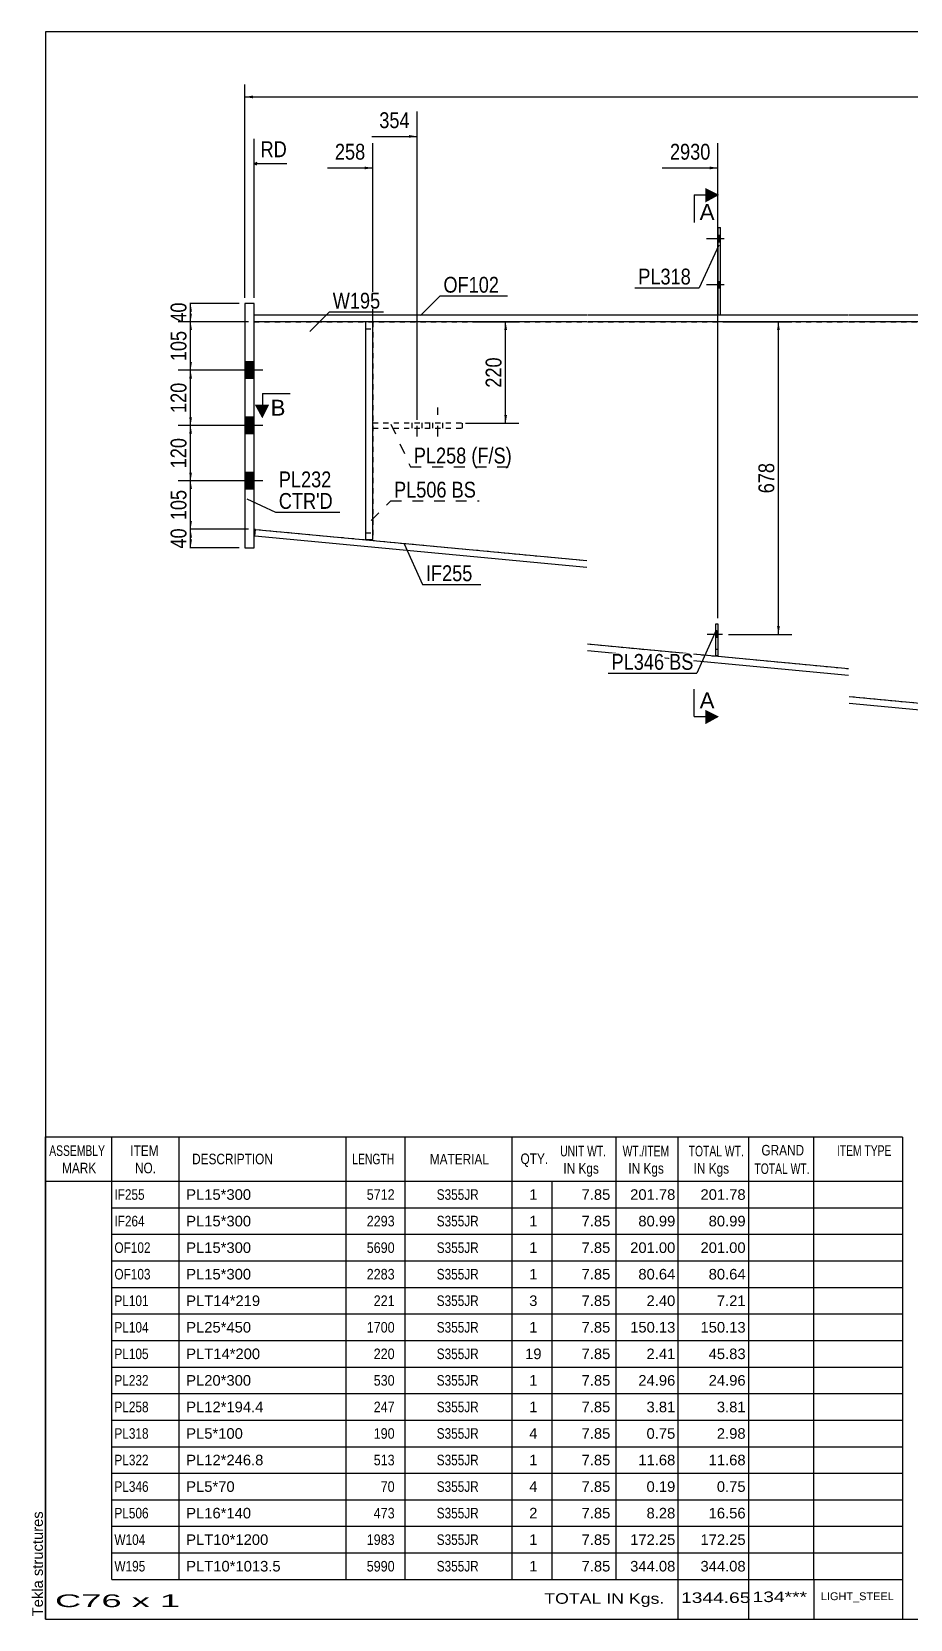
# Model space of a CAD drawing. Header units: millimetres. Extents: x -290 to 123, y -158 to 129.
# Drawn here: x -289.8 to -131, y -157.6 to 129.4 of the extents above; entities that cross this region are included whole.
import ezdxf

# ---------------------------------------------------------------- set-up
doc = ezdxf.new("R2010")
doc.units = ezdxf.units.MM
doc.linetypes.add('DXK_LINE_DOT1', pattern=[1.8814, 0.9407, -0.9407])
doc.linetypes.add('DXK_LINE_DOT2', pattern=[3.9198, 1.9599, -1.9599])
doc.styles.add('Arial', font='ARIAL.TTF', dxfattribs={"height": 0.2})
doc.styles.add('Arial Narrow', font='ARIALN.TTF', dxfattribs={"height": 0.2})

# ---------------------------------------------------------------- blocks, each defined once
blk = doc.blocks.new('Unknown-622979332-1210')
at = {"color": 5, "linetype": 'Continuous'}
for p, q in [((122.75, 129.41), (-287.25, 129.41)), ((-287.25, 129.41), (-287.25, -157.59)), ((122.75, -157.59), (122.75, 129.41)), ((-287.25, -157.59), (122.75, -157.59))]:
    blk.add_line(p, q, dxfattribs=at)
at = {"color": 174, "linetype": 'Continuous', "style": 'Arial'}
blk.add_text('Tekla structures', height=1.9102, rotation=90, dxfattribs=at).set_placement((-287.75, -157.09))
blk = doc.blocks.new('Part-622979332-1769 - 1473')
at = {"color": 2, "linetype": 'Continuous'}
for p, q in [((-249.45, 38.19), (-249.33, 39.43)), ((-189.4, 32.54), (-249.45, 38.19)), ((-249.33, 39.43), (-189.4, 33.8)), ((-189.3, 18.71), (-142.1, 14.27)), ((-142.1, 13.02), (-189.3, 17.45)), ((-142, 9.22), (-54.25, 0.96)), ((-54.25, -0.29), (-142, 7.96)), ((-54.15, -3.02), (-31.53, -5.15)), ((-31.65, -6.39), (-54.15, -4.28)), ((-31.53, -5.15), (-31.65, -6.39))]:
    blk.add_line(p, q, dxfattribs=at)
blk = doc.blocks.new('Part-622979332-1909 - 1473')
at = {"color": 2, "linetype": 'Continuous'}
for p, q in [((-165.69, 78.21), (-165.69, 94.04)), ((-165.69, 94.04), (-165.27, 94.04)), ((-165.27, 78.21), (-165.27, 94.04))]:
    blk.add_line(p, q, dxfattribs=at)
at = {"color": 7, "linetype": 'DXK_LINE_DOT1'}
blk.add_line((-165.69, 78.21), (-165.27, 78.21), dxfattribs=at)
blk = doc.blocks.new('Part-622979332-1725 - 1473')
at = {"color": 7, "linetype": 'DXK_LINE_DOT1'}
for p, q in [((-249.58, 76.96), (-189.4, 76.96)), ((-249.58, 39.46), (-249.58, 76.96)), ((-189.3, 76.96), (-142.1, 76.96)), ((-142, 76.96), (-54.25, 76.96)), ((-54.15, 76.96), (-6.53, 76.96)), ((-249.33, 39.43), (-189.4, 33.8)), ((-189.3, 18.71), (-142.1, 14.27)), ((-142, 9.22), (-54.25, 0.96)), ((-54.15, -3.02), (-6.53, -7.5))]:
    blk.add_line(p, q, dxfattribs=at)
at = {"color": 2, "linetype": 'Continuous'}
for p, q in [((-6.53, -7.5), (-6.53, 76.96)), ((-249.33, 39.43), (-249.58, 39.46))]:
    blk.add_line(p, q, dxfattribs=at)
blk = doc.blocks.new('Part-622979332-1666 - 1473')
at = {"color": 2, "linetype": 'Continuous'}
for p, q in [((-166.13, 16.54), (-166.13, 22.37)), ((-166.13, 22.37), (-165.72, 22.37)), ((-165.72, 22.37), (-165.72, 16.54)), ((-165.72, 16.54), (-166.13, 16.54))]:
    blk.add_line(p, q, dxfattribs=at)
at = {"color": 7, "linetype": 'DXK_LINE_DOT1'}
blk.add_line((-166.13, 17.79), (-165.72, 17.79), dxfattribs=at)
blk = doc.blocks.new('Bolt-622979332-1903 - 1473')
at = {"linetype": 'Continuous'}
for points in [[(-251.25, 69.71), (-251.25, 66.71), (-249.58, 66.71), (-249.58, 69.71)], [(-251.25, 69.71), (-251.25, 66.71), (-249.58, 66.71), (-249.58, 69.71)], [(-251.25, 59.71), (-251.25, 56.71), (-249.58, 56.71), (-249.58, 59.71)], [(-251.25, 59.71), (-251.25, 56.71), (-249.58, 56.71), (-249.58, 59.71)], [(-251.25, 49.71), (-251.25, 46.71), (-249.58, 46.71), (-249.58, 49.71)], [(-251.25, 49.71), (-251.25, 46.71), (-249.58, 46.71), (-249.58, 49.71)]]:
    blk.add_hatch(color=3, dxfattribs=at).paths.add_polyline_path(points)
at = {"color": 3, "linetype": 'Continuous'}
for p, q in [((-249.58, 69.71), (-251.25, 69.71)), ((-249.58, 69.71), (-251.25, 69.71)), ((-248, 68.21), (-251.25, 68.21)), ((-248, 68.21), (-251.25, 68.21)), ((-249.58, 66.71), (-251.25, 66.71)), ((-249.58, 66.71), (-251.25, 66.71)), ((-249.58, 59.71), (-251.25, 59.71)), ((-249.58, 59.71), (-251.25, 59.71)), ((-248, 58.21), (-251.25, 58.21)), ((-248, 58.21), (-251.25, 58.21)), ((-249.58, 56.71), (-251.25, 56.71)), ((-249.58, 56.71), (-251.25, 56.71)), ((-249.58, 49.71), (-251.25, 49.71)), ((-249.58, 49.71), (-251.25, 49.71)), ((-248, 48.21), (-251.25, 48.21)), ((-248, 48.21), (-251.25, 48.21)), ((-249.58, 46.71), (-251.25, 46.71)), ((-249.58, 46.71), (-251.25, 46.71))]:
    blk.add_line(p, q, dxfattribs=at)
blk = doc.blocks.new('Bolt-622979332-1772 - 1473')
at = {"linetype": 'Continuous'}
blk.add_hatch(color=3, dxfattribs=at).paths.add_polyline_path([(-165.72, 19.87), (-165.72, 21.04), (-166.13, 21.04), (-166.13, 19.87)])
at = {"color": 3, "linetype": 'Continuous'}
for p, q in [((-164.92, 20.45), (-167.67, 20.45)), ((-165.72, 21.04), (-166.13, 21.04)), ((-165.72, 19.87), (-166.13, 19.87))]:
    blk.add_line(p, q, dxfattribs=at)
blk = doc.blocks.new('Bolt-622979332-1773 - 1473')
at = {"color": 3, "linetype": 'DXK_LINE_DOT2'}
for p, q in [((-164.92, 20.45), (-167.67, 20.45)), ((-165.72, 21.04), (-166.13, 21.04)), ((-165.72, 19.87), (-166.13, 19.87))]:
    blk.add_line(p, q, dxfattribs=at)
blk = doc.blocks.new('Bolt-622979332-1775 - 1473')
at = {"linetype": 'Continuous'}
for points in [[(-165.27, 91.37), (-165.27, 92.54), (-165.69, 92.54), (-165.69, 91.37)], [(-165.27, 91.37), (-165.27, 92.54), (-165.69, 92.54), (-165.69, 91.37)], [(-165.27, 83.04), (-165.27, 84.21), (-165.69, 84.21), (-165.69, 83.04)], [(-165.27, 83.04), (-165.27, 84.21), (-165.69, 84.21), (-165.69, 83.04)]]:
    blk.add_hatch(color=3, dxfattribs=at).paths.add_polyline_path(points)
at = {"color": 3, "linetype": 'Continuous'}
for p, q in [((-164.6, 91.96), (-167.77, 91.96)), ((-164.6, 91.96), (-167.77, 91.96)), ((-165.27, 92.54), (-165.69, 92.54)), ((-165.27, 92.54), (-165.69, 92.54)), ((-165.27, 91.37), (-165.69, 91.37)), ((-165.27, 91.37), (-165.69, 91.37)), ((-164.6, 83.62), (-167.77, 83.62)), ((-164.6, 83.62), (-167.77, 83.62)), ((-165.27, 84.21), (-165.69, 84.21)), ((-165.27, 84.21), (-165.69, 84.21)), ((-165.27, 83.04), (-165.69, 83.04)), ((-165.27, 83.04), (-165.69, 83.04))]:
    blk.add_line(p, q, dxfattribs=at)
blk = doc.blocks.new('Part-622979332-1902 - 1473')
at = {"color": 2, "linetype": 'Continuous'}
for p, q in [((-249.58, 80.29), (-251.25, 80.29)), ((-251.25, 80.29), (-251.25, 36.12)), ((-249.58, 36.12), (-249.58, 80.29)), ((-251.25, 36.12), (-249.58, 36.12))]:
    blk.add_line(p, q, dxfattribs=at)
blk = doc.blocks.new('Bolt-622979332-1904 - 1473')
at = {"color": 3, "linetype": 'DXK_LINE_DOT2'}
for p, q in [((-220.08, 56.21), (-220.08, 61.46)), ((-216.37, 56.21), (-216.37, 61.46)), ((-221, 57.71), (-221, 58.71)), ((-219.16, 57.71), (-219.16, 58.71)), ((-217.28, 57.71), (-217.28, 58.71)), ((-215.45, 57.71), (-215.45, 58.71))]:
    blk.add_line(p, q, dxfattribs=at)
blk = doc.blocks.new('Part-622979332-1932 - 1473')
at = {"color": 7, "linetype": 'DXK_LINE_DOT1'}
for p, q in [((-166.13, 16.54), (-166.13, 22.37)), ((-166.13, 22.37), (-165.72, 22.37)), ((-165.72, 22.37), (-165.72, 16.54)), ((-165.72, 16.54), (-166.13, 16.54))]:
    blk.add_line(p, q, dxfattribs=at)
blk = doc.blocks.new('Part-622979332-1964 - 1473')
at = {"color": 2, "linetype": 'Continuous'}
for p, q in [((-249.58, 76.96), (-249.58, 78.21)), ((-249.58, 78.21), (-189.4, 78.21)), ((-189.3, 78.21), (-142.1, 78.21)), ((-142, 78.21), (-54.25, 78.21)), ((-54.15, 78.21), (-31.53, 78.21)), ((-31.53, 78.21), (-31.53, 76.96)), ((-189.4, 76.96), (-249.58, 76.96)), ((-142.1, 76.96), (-189.3, 76.96)), ((-54.25, 76.96), (-142, 76.96)), ((-31.53, 76.96), (-54.15, 76.96))]:
    blk.add_line(p, q, dxfattribs=at)
blk = doc.blocks.new('Part-622979332-2008 - 1473')
at = {"color": 2, "linetype": 'Continuous'}
for p, q in [((-229.43, 76.96), (-229.43, 37.58)), ((-228.1, 37.58), (-228.1, 76.96)), ((-229.43, 37.58), (-228.1, 37.58))]:
    blk.add_line(p, q, dxfattribs=at)
at = {"color": 7, "linetype": 'DXK_LINE_DOT1'}
for p, q in [((-229.43, 75.71), (-228.1, 75.71)), ((-229.43, 38.83), (-228.1, 38.83))]:
    blk.add_line(p, q, dxfattribs=at)
blk = doc.blocks.new('Part-622979332-2067 - 1473')
at = {"color": 7, "linetype": 'DXK_LINE_DOT1'}
for p, q in [((-229.43, 76.96), (-229.43, 37.58)), ((-228.1, 76.96), (-228.1, 37.58)), ((-229.43, 37.58), (-228.1, 37.58))]:
    blk.add_line(p, q, dxfattribs=at)
blk = doc.blocks.new('Part-622979332-2072 - 1473')
at = {"color": 7, "linetype": 'DXK_LINE_DOT1'}
for p, q in [((-228.1, 58.71), (-211.9, 58.71)), ((-228.1, 57.71), (-211.9, 57.71)), ((-217.87, 58.71), (-217.87, 57.71)), ((-211.9, 57.71), (-211.9, 58.71))]:
    blk.add_line(p, q, dxfattribs=at)
blk = doc.blocks.new('StraightDimension-622979332-4519 - 1473')
at = {"linetype": 'Continuous'}
for points in [[(-204.35, 75.46), (-204.1, 76.96), (-203.85, 75.46)], [(-203.85, 60.12), (-204.1, 58.62), (-204.35, 60.12)]]:
    blk.add_hatch(color=7, dxfattribs=at).paths.add_polyline_path(points)
at = {"color": 7, "linetype": 'Continuous'}
for p, q in [((-209.19, 76.96), (-201.7, 76.96)), ((-204.1, 58.62), (-204.1, 76.96)), ((-211.37, 58.62), (-201.7, 58.62))]:
    blk.add_line(p, q, dxfattribs=at)
at = {"color": 0}
blk.add_wipeout([(-204.25, 71.13), (-208.45, 71.13), (-208.45, 64.45), (-204.25, 64.45)], dxfattribs=at)
at = {"color": 3, "style": 'Arial Narrow'}
blk.add_text('220', height=2.863, rotation=90.0002, dxfattribs=at).set_placement((-204.85, 65.05))
blk = doc.blocks.new('StraightDimension-622979332-2512 - 1473')
at = {"linetype": 'Continuous'}
for points in [[(-249.75, 117.37), (-251.25, 117.62), (-249.75, 117.87)], [(83.57, 117.87), (85.07, 117.62), (83.57, 117.37)]]:
    blk.add_hatch(color=7, dxfattribs=at).paths.add_polyline_path(points)
at = {"color": 7, "linetype": 'Continuous'}
for p, q in [((-251.25, 81.29), (-251.25, 119.87)), ((85.07, 98.79), (85.07, 119.87)), ((-251.25, 117.62), (85.07, 117.62))]:
    blk.add_line(p, q, dxfattribs=at)
at = {"color": 0}
blk.add_wipeout([(-78.84, 117.77), (-78.84, 121.97), (-87.35, 121.97), (-87.35, 117.77)], dxfattribs=at)
at = {"color": 3, "style": 'Arial Narrow'}
blk.add_text('8018', height=2.863, dxfattribs=at).set_placement((-86.75, 118.37))
blk = doc.blocks.new('StraightDimension-622979332-2084 - 1473')
at = {"linetype": 'Continuous'}
for points in [[(-155.04, 75.46), (-154.79, 76.96), (-154.54, 75.46)], [(-154.54, 21.95), (-154.79, 20.45), (-155.04, 21.95)]]:
    blk.add_hatch(color=7, dxfattribs=at).paths.add_polyline_path(points)
at = {"color": 7, "linetype": 'Continuous'}
for p, q in [((-163.81, 76.96), (-152.39, 76.96)), ((-154.79, 20.45), (-154.79, 76.96)), ((-163.82, 20.45), (-152.39, 20.45))]:
    blk.add_line(p, q, dxfattribs=at)
at = {"color": 0}
blk.add_wipeout([(-154.94, 52.05), (-159.14, 52.05), (-159.14, 45.36), (-154.94, 45.36)], dxfattribs=at)
at = {"color": 3, "style": 'Arial Narrow'}
blk.add_text('678', height=2.863, rotation=90.0002, dxfattribs=at).set_placement((-155.54, 45.96))
blk = doc.blocks.new('StraightDimension-622979332-2580 - 1473')
at = {"linetype": 'Continuous'}
for points in [[(-261.3, 46.71), (-261.05, 48.21), (-260.8, 46.71)], [(-260.8, 40.96), (-261.05, 39.46), (-261.3, 40.96)]]:
    blk.add_hatch(color=7, dxfattribs=at).paths.add_polyline_path(points)
at = {"color": 7, "linetype": 'Continuous'}
for p, q in [((-250.58, 48.21), (-263.3, 48.21)), ((-261.05, 39.46), (-261.05, 48.21)), ((-250.58, 39.46), (-263.3, 39.46))]:
    blk.add_line(p, q, dxfattribs=at)
at = {"color": 0}
blk.add_wipeout([(-261.2, 47.18), (-265.4, 47.18), (-265.4, 40.49), (-261.2, 40.49)], dxfattribs=at)
at = {"color": 3, "style": 'Arial Narrow'}
blk.add_text('105', height=2.863, rotation=90.0002, dxfattribs=at).set_placement((-261.8, 41.09))
blk = doc.blocks.new('StraightDimension-622979332-2544 - 1473')
at = {"linetype": 'Continuous'}
for points in [[(-261.3, 78.79), (-261.05, 80.29), (-260.8, 78.79)], [(-260.8, 78.46), (-261.05, 76.96), (-261.3, 78.46)]]:
    blk.add_hatch(color=7, dxfattribs=at).paths.add_polyline_path(points)
at = {"color": 7, "linetype": 'Continuous'}
for p, q in [((-252.25, 80.29), (-263.3, 80.29)), ((-261.05, 76.96), (-261.05, 80.29)), ((-250.58, 76.96), (-263.3, 76.96))]:
    blk.add_line(p, q, dxfattribs=at)
at = {"color": 0}
blk.add_wipeout([(-261.2, 81.05), (-265.4, 81.05), (-265.4, 76.2), (-261.2, 76.2)], dxfattribs=at)
at = {"color": 3, "style": 'Arial Narrow'}
blk.add_text('40', height=2.863, rotation=90.0002, dxfattribs=at).set_placement((-261.8, 76.8))
blk = doc.blocks.new('StraightDimension-622979332-2553 - 1473')
at = {"linetype": 'Continuous'}
for points in [[(-261.3, 37.96), (-261.05, 39.46), (-260.8, 37.96)], [(-260.8, 37.62), (-261.05, 36.12), (-261.3, 37.62)]]:
    blk.add_hatch(color=7, dxfattribs=at).paths.add_polyline_path(points)
at = {"color": 7, "linetype": 'Continuous'}
for p, q in [((-250.58, 39.46), (-263.3, 39.46)), ((-261.05, 36.12), (-261.05, 39.46)), ((-252.25, 36.12), (-263.3, 36.12))]:
    blk.add_line(p, q, dxfattribs=at)
at = {"color": 0}
blk.add_wipeout([(-261.2, 40.22), (-265.4, 40.22), (-265.4, 35.36), (-261.2, 35.36)], dxfattribs=at)
at = {"color": 3, "style": 'Arial Narrow'}
blk.add_text('40', height=2.863, rotation=90.0002, dxfattribs=at).set_placement((-261.8, 35.96))
blk = doc.blocks.new('StraightDimension-622979332-2563 - 1473')
at = {"linetype": 'Continuous'}
for points in [[(-261.3, 56.71), (-261.05, 58.21), (-260.8, 56.71)], [(-260.8, 49.71), (-261.05, 48.21), (-261.3, 49.71)]]:
    blk.add_hatch(color=7, dxfattribs=at).paths.add_polyline_path(points)
at = {"color": 7, "linetype": 'Continuous'}
for p, q in [((-250.58, 58.21), (-263.3, 58.21)), ((-261.05, 48.21), (-261.05, 58.21)), ((-250.58, 48.21), (-263.3, 48.21))]:
    blk.add_line(p, q, dxfattribs=at)
at = {"color": 0}
blk.add_wipeout([(-261.2, 56.55), (-265.4, 56.55), (-265.4, 49.87), (-261.2, 49.87)], dxfattribs=at)
at = {"color": 3, "style": 'Arial Narrow'}
blk.add_text('120', height=2.863, rotation=90.0002, dxfattribs=at).set_placement((-261.8, 50.47))
blk = doc.blocks.new('StraightDimension-622979332-2597 - 1473')
at = {"linetype": 'Continuous'}
for points in [[(-261.3, 75.46), (-261.05, 76.96), (-260.8, 75.46)], [(-260.8, 69.71), (-261.05, 68.21), (-261.3, 69.71)]]:
    blk.add_hatch(color=7, dxfattribs=at).paths.add_polyline_path(points)
at = {"color": 7, "linetype": 'Continuous'}
for p, q in [((-250.58, 76.96), (-263.3, 76.96)), ((-261.05, 68.21), (-261.05, 76.96)), ((-250.58, 68.21), (-263.3, 68.21))]:
    blk.add_line(p, q, dxfattribs=at)
at = {"color": 0}
blk.add_wipeout([(-261.2, 75.93), (-265.4, 75.93), (-265.4, 69.24), (-261.2, 69.24)], dxfattribs=at)
at = {"color": 3, "style": 'Arial Narrow'}
blk.add_text('105', height=2.863, rotation=90.0002, dxfattribs=at).set_placement((-261.8, 69.84))
blk = doc.blocks.new('StraightDimension-622979332-2613 - 1473')
at = {"linetype": 'Continuous'}
for points in [[(-261.3, 66.71), (-261.05, 68.21), (-260.8, 66.71)], [(-260.8, 59.71), (-261.05, 58.21), (-261.3, 59.71)]]:
    blk.add_hatch(color=7, dxfattribs=at).paths.add_polyline_path(points)
at = {"color": 7, "linetype": 'Continuous'}
for p, q in [((-250.58, 68.21), (-263.3, 68.21)), ((-261.05, 58.21), (-261.05, 68.21)), ((-250.58, 58.21), (-263.3, 58.21))]:
    blk.add_line(p, q, dxfattribs=at)
at = {"color": 0}
blk.add_wipeout([(-261.2, 66.55), (-265.4, 66.55), (-265.4, 59.87), (-261.2, 59.87)], dxfattribs=at)
at = {"color": 3, "style": 'Arial Narrow'}
blk.add_text('120', height=2.863, rotation=90.0002, dxfattribs=at).set_placement((-261.8, 60.47))
blk = doc.blocks.new('StraightDimension-622979332-9031 - 1473')
at = {"linetype": 'Continuous'}
blk.add_hatch(color=7, dxfattribs=at).paths.add_polyline_path([(-221.58, 110.73), (-220.08, 110.48), (-221.58, 110.23)])
at = {"color": 7, "linetype": 'Continuous'}
for p, q in [((-220.08, 59.21), (-220.08, 114.98)), ((-228.31, 110.48), (-220.08, 110.48))]:
    blk.add_line(p, q, dxfattribs=at)
at = {"color": 0}
blk.add_wipeout([(-220.85, 111.38), (-220.85, 115.58), (-227.54, 115.58), (-227.54, 111.38)], dxfattribs=at)
at = {"color": 3, "style": 'Arial Narrow'}
blk.add_text('354', height=2.863, dxfattribs=at).set_placement((-226.94, 111.98))
blk = doc.blocks.new('StraightDimension-622979332-9030 - 1473')
at = {"linetype": 'Continuous'}
blk.add_hatch(color=7, dxfattribs=at).paths.add_polyline_path([(-167.22, 105.03), (-165.72, 104.78), (-167.22, 104.53)])
at = {"color": 7, "linetype": 'Continuous'}
for p, q in [((-165.72, 23.37), (-165.72, 109.28)), ((-175.78, 104.78), (-165.72, 104.78))]:
    blk.add_line(p, q, dxfattribs=at)
at = {"color": 0}
blk.add_wipeout([(-166.49, 105.68), (-166.49, 109.88), (-175, 109.88), (-175, 105.68)], dxfattribs=at)
at = {"color": 3, "style": 'Arial Narrow'}
blk.add_text('2930', height=2.863, dxfattribs=at).set_placement((-174.4, 106.28))
blk = doc.blocks.new('StraightDimension-622979332-9032 - 1473')
at = {"linetype": 'Continuous'}
blk.add_hatch(color=7, dxfattribs=at).paths.add_polyline_path([(-229.6, 105.03), (-228.1, 104.78), (-229.6, 104.53)])
at = {"color": 7, "linetype": 'Continuous'}
for p, q in [((-228.1, 38.58), (-228.1, 109.28)), ((-236.33, 104.78), (-228.1, 104.78))]:
    blk.add_line(p, q, dxfattribs=at)
at = {"color": 0, "linetype": 'Continuous'}
blk.add_wipeout([(-243.05, 106.13), (-243.05, 110.33), (-249, 110.33), (-249, 106.13)], dxfattribs=at)
at = {"color": 7, "linetype": 'Continuous'}
for p, q in [((-249.58, 81.29), (-249.58, 110.03)), ((-249.08, 105.78), (-249.58, 105.53)), ((-249.08, 105.28), (-249.58, 105.53)), ((-243.65, 105.53), (-249.58, 105.53))]:
    blk.add_line(p, q, dxfattribs=at)
at = {"color": 3, "linetype": 'Continuous', "style": 'Arial Narrow'}
blk.add_text('RD', height=2.863, dxfattribs=at).set_placement((-248.4, 106.73))
at = {"color": 0}
blk.add_wipeout([(-228.87, 105.68), (-228.87, 109.88), (-235.56, 109.88), (-235.56, 105.68)], dxfattribs=at)
at = {"color": 3, "style": 'Arial Narrow'}
blk.add_text('258', height=2.863, dxfattribs=at).set_placement((-234.96, 106.28))
blk = doc.blocks.new('CBS_BOM-622979332-9136')
at = {"color": 7, "linetype": 'Continuous'}
for p, q in [((-287.28, -78.42), (-287.28, -70.42)), ((-287.28, -70.42), (-132.36, -70.42)), ((-275.28, -78.42), (-275.28, -70.42)), ((-263.09, -78.42), (-263.09, -70.42)), ((-232.93, -78.42), (-232.93, -70.42)), ((-222.25, -78.42), (-222.25, -70.42)), ((-202.93, -78.42), (-202.93, -70.42)), ((-184.13, -78.42), (-184.13, -70.42)), ((-172.92, -78.42), (-172.92, -70.42)), ((-160.13, -78.42), (-160.13, -70.42)), ((-148.38, -78.42), (-148.38, -70.42)), ((-132.36, -70.43), (-132.36, -78.41)), ((-287.28, -78.42), (-132.36, -78.42)), ((-287.28, -83.22), (-287.28, -78.42)), ((-275.28, -83.22), (-275.28, -78.42)), ((-263.09, -83.22), (-263.09, -78.42)), ((-232.93, -83.22), (-232.93, -78.42)), ((-222.25, -83.22), (-222.25, -78.42)), ((-202.93, -83.22), (-202.93, -78.42)), ((-195.67, -83.22), (-195.67, -78.42)), ((-184.13, -83.22), (-184.13, -78.42)), ((-172.92, -83.22), (-172.92, -78.42)), ((-160.13, -83.22), (-160.13, -78.42)), ((-148.36, -83.22), (-148.36, -78.42)), ((-132.36, -78.43), (-132.36, -83.22)), ((-287.28, -88.02), (-287.28, -83.22)), ((-275.28, -83.22), (-132.36, -83.22)), ((-275.28, -88.02), (-275.28, -83.22)), ((-263.09, -88.02), (-263.09, -83.22)), ((-232.93, -88.02), (-232.93, -83.22)), ((-222.25, -88.02), (-222.25, -83.22)), ((-202.93, -88.02), (-202.93, -83.22)), ((-195.67, -88.02), (-195.67, -83.22)), ((-184.13, -88.02), (-184.13, -83.22)), ((-172.92, -88.02), (-172.92, -83.22)), ((-160.13, -88.02), (-160.13, -83.22)), ((-148.36, -88.02), (-148.36, -83.22)), ((-132.36, -83.23), (-132.36, -88.02)), ((-287.28, -92.82), (-287.28, -88.02)), ((-275.28, -88.02), (-132.36, -88.02)), ((-275.28, -92.82), (-275.28, -88.02)), ((-263.09, -92.82), (-263.09, -88.02)), ((-232.93, -92.82), (-232.93, -88.02)), ((-222.25, -92.82), (-222.25, -88.02)), ((-202.93, -92.82), (-202.93, -88.02)), ((-195.67, -92.82), (-195.67, -88.02)), ((-184.13, -92.82), (-184.13, -88.02)), ((-172.92, -92.82), (-172.92, -88.02)), ((-160.13, -92.82), (-160.13, -88.02)), ((-148.36, -92.82), (-148.36, -88.02)), ((-132.36, -88.03), (-132.36, -92.82)), ((-287.28, -97.62), (-287.28, -92.82)), ((-275.28, -92.82), (-132.36, -92.82)), ((-275.28, -97.62), (-275.28, -92.82)), ((-263.09, -97.62), (-263.09, -92.82)), ((-232.93, -97.62), (-232.93, -92.82)), ((-222.25, -97.62), (-222.25, -92.82)), ((-202.93, -97.62), (-202.93, -92.82)), ((-195.67, -97.62), (-195.67, -92.82)), ((-184.13, -97.62), (-184.13, -92.82)), ((-172.92, -97.62), (-172.92, -92.82)), ((-160.13, -97.62), (-160.13, -92.82)), ((-148.36, -97.62), (-148.36, -92.82)), ((-132.36, -92.83), (-132.36, -97.62)), ((-287.28, -102.42), (-287.28, -97.62)), ((-275.28, -97.62), (-132.36, -97.62)), ((-275.28, -102.42), (-275.28, -97.62)), ((-263.09, -102.42), (-263.09, -97.62)), ((-232.93, -102.42), (-232.93, -97.62)), ((-222.25, -102.42), (-222.25, -97.62)), ((-202.93, -102.42), (-202.93, -97.62)), ((-195.67, -102.42), (-195.67, -97.62)), ((-184.13, -102.42), (-184.13, -97.62)), ((-172.92, -102.42), (-172.92, -97.62)), ((-160.13, -102.42), (-160.13, -97.62)), ((-148.36, -102.42), (-148.36, -97.62)), ((-132.36, -97.63), (-132.36, -102.42)), ((-287.28, -107.22), (-287.28, -102.42)), ((-275.28, -102.42), (-132.36, -102.42)), ((-275.28, -107.22), (-275.28, -102.42)), ((-263.09, -107.22), (-263.09, -102.42)), ((-232.93, -107.22), (-232.93, -102.42)), ((-222.25, -107.22), (-222.25, -102.42)), ((-202.93, -107.22), (-202.93, -102.42)), ((-195.67, -107.22), (-195.67, -102.42)), ((-184.13, -107.22), (-184.13, -102.42)), ((-172.92, -107.22), (-172.92, -102.42)), ((-160.13, -107.22), (-160.13, -102.42)), ((-148.36, -107.22), (-148.36, -102.42)), ((-132.36, -102.43), (-132.36, -107.22)), ((-287.28, -112.02), (-287.28, -107.22)), ((-275.28, -107.22), (-132.36, -107.22)), ((-275.28, -112.02), (-275.28, -107.22)), ((-263.09, -112.02), (-263.09, -107.22)), ((-232.93, -112.02), (-232.93, -107.22)), ((-222.25, -112.02), (-222.25, -107.22)), ((-202.93, -112.02), (-202.93, -107.22)), ((-195.67, -112.02), (-195.67, -107.22)), ((-184.13, -112.02), (-184.13, -107.22)), ((-172.92, -112.02), (-172.92, -107.22)), ((-160.13, -112.02), (-160.13, -107.22)), ((-148.36, -112.02), (-148.36, -107.22)), ((-132.36, -107.23), (-132.36, -112.02)), ((-287.28, -116.82), (-287.28, -112.02)), ((-275.28, -112.02), (-132.36, -112.02)), ((-275.28, -116.82), (-275.28, -112.02)), ((-263.09, -116.82), (-263.09, -112.02)), ((-232.93, -116.82), (-232.93, -112.02)), ((-222.25, -116.82), (-222.25, -112.02)), ((-202.93, -116.82), (-202.93, -112.02)), ((-195.67, -116.82), (-195.67, -112.02)), ((-184.13, -116.82), (-184.13, -112.02)), ((-172.92, -116.82), (-172.92, -112.02)), ((-160.13, -116.82), (-160.13, -112.02)), ((-148.36, -116.82), (-148.36, -112.02)), ((-132.36, -112.03), (-132.36, -116.82)), ((-287.28, -121.62), (-287.28, -116.82)), ((-275.28, -116.82), (-132.36, -116.82)), ((-275.28, -121.62), (-275.28, -116.82)), ((-263.09, -121.62), (-263.09, -116.82)), ((-232.93, -121.62), (-232.93, -116.82)), ((-222.25, -121.62), (-222.25, -116.82)), ((-202.93, -121.62), (-202.93, -116.82)), ((-195.67, -121.62), (-195.67, -116.82)), ((-184.13, -121.62), (-184.13, -116.82)), ((-172.92, -121.62), (-172.92, -116.82)), ((-160.13, -121.62), (-160.13, -116.82)), ((-148.36, -121.62), (-148.36, -116.82)), ((-132.36, -116.83), (-132.36, -121.62)), ((-287.28, -126.42), (-287.28, -121.62)), ((-275.28, -121.62), (-132.36, -121.62)), ((-275.28, -126.42), (-275.28, -121.62)), ((-263.09, -126.42), (-263.09, -121.62)), ((-232.93, -126.42), (-232.93, -121.62)), ((-222.25, -126.42), (-222.25, -121.62)), ((-202.93, -126.42), (-202.93, -121.62)), ((-195.67, -126.42), (-195.67, -121.62)), ((-184.13, -126.42), (-184.13, -121.62)), ((-172.92, -126.42), (-172.92, -121.62)), ((-160.13, -126.42), (-160.13, -121.62)), ((-148.36, -126.42), (-148.36, -121.62)), ((-132.36, -121.63), (-132.36, -126.42)), ((-287.28, -131.22), (-287.28, -126.42)), ((-275.28, -126.42), (-132.36, -126.42)), ((-275.28, -131.22), (-275.28, -126.42)), ((-263.09, -131.22), (-263.09, -126.42)), ((-232.93, -131.22), (-232.93, -126.42)), ((-222.25, -131.22), (-222.25, -126.42)), ((-202.93, -131.22), (-202.93, -126.42)), ((-195.67, -131.22), (-195.67, -126.42)), ((-184.13, -131.22), (-184.13, -126.42)), ((-172.92, -131.22), (-172.92, -126.42)), ((-160.13, -131.22), (-160.13, -126.42)), ((-148.36, -131.22), (-148.36, -126.42)), ((-132.36, -126.43), (-132.36, -131.22)), ((-287.28, -136.02), (-287.28, -131.22)), ((-275.28, -131.22), (-132.36, -131.22)), ((-275.28, -136.02), (-275.28, -131.22)), ((-263.09, -136.02), (-263.09, -131.22)), ((-232.93, -136.02), (-232.93, -131.22)), ((-222.25, -136.02), (-222.25, -131.22)), ((-202.93, -136.02), (-202.93, -131.22)), ((-195.67, -136.02), (-195.67, -131.22)), ((-184.13, -136.02), (-184.13, -131.22)), ((-172.92, -136.02), (-172.92, -131.22)), ((-160.13, -136.02), (-160.13, -131.22)), ((-148.36, -136.02), (-148.36, -131.22)), ((-132.36, -131.23), (-132.36, -136.02)), ((-287.28, -140.82), (-287.28, -136.02)), ((-275.28, -136.02), (-132.36, -136.02)), ((-275.28, -140.82), (-275.28, -136.02)), ((-263.09, -140.82), (-263.09, -136.02)), ((-232.93, -140.82), (-232.93, -136.02)), ((-222.25, -140.82), (-222.25, -136.02)), ((-202.93, -140.82), (-202.93, -136.02)), ((-195.67, -140.82), (-195.67, -136.02)), ((-184.13, -140.82), (-184.13, -136.02)), ((-172.92, -140.82), (-172.92, -136.02)), ((-160.13, -140.82), (-160.13, -136.02)), ((-148.36, -140.82), (-148.36, -136.02)), ((-132.36, -136.03), (-132.36, -140.82)), ((-287.28, -145.62), (-287.28, -140.82)), ((-275.28, -140.82), (-132.36, -140.82)), ((-275.28, -145.62), (-275.28, -140.82)), ((-263.09, -145.62), (-263.09, -140.82)), ((-232.93, -145.62), (-232.93, -140.82)), ((-222.25, -145.62), (-222.25, -140.82)), ((-202.93, -145.62), (-202.93, -140.82)), ((-195.67, -145.62), (-195.67, -140.82)), ((-184.13, -145.62), (-184.13, -140.82)), ((-172.92, -145.62), (-172.92, -140.82)), ((-160.13, -145.62), (-160.13, -140.82)), ((-148.36, -145.62), (-148.36, -140.82)), ((-132.36, -140.83), (-132.36, -145.62)), ((-287.28, -150.42), (-287.28, -145.62)), ((-275.28, -145.62), (-132.36, -145.62)), ((-275.28, -150.42), (-275.28, -145.62)), ((-263.09, -150.42), (-263.09, -145.62)), ((-232.93, -150.42), (-232.93, -145.62)), ((-222.25, -150.42), (-222.25, -145.62)), ((-202.93, -150.42), (-202.93, -145.62)), ((-195.67, -150.42), (-195.67, -145.62)), ((-184.13, -150.42), (-184.13, -145.62)), ((-172.92, -150.42), (-172.92, -145.62)), ((-160.13, -150.42), (-160.13, -145.62)), ((-148.36, -150.42), (-148.36, -145.62)), ((-132.36, -145.63), (-132.36, -150.42)), ((-287.28, -157.62), (-287.28, -150.44)), ((-275.28, -150.42), (-132.36, -150.42)), ((-172.92, -157.62), (-172.92, -150.44)), ((-160.13, -157.62), (-160.13, -150.44)), ((-148.32, -157.62), (-148.32, -150.44)), ((-132.36, -150.42), (-132.36, -157.62)), ((-287.28, -157.62), (-132.36, -157.62))]:
    blk.add_line(p, q, dxfattribs=at)
at = {"color": 3, "linetype": 'Continuous', "style": 'Arial'}
for s, height, width, p in [('ASSEMBLY', 1.91, 0.7, (-286.6, -73.85)), ('ITEM', 1.91, 0.8, (-271.95, -73.85)), ('DESCRIPTION', 1.9102, 0.8, (-260.77, -75.36)), ('LENGTH', 1.91, 0.7, (-231.82, -75.36)), ('MATERIAL', 1.91, 0.8, (-217.8, -75.4)), ('QTY.', 1.91, 0.8, (-201.41, -75.32)), ('UNIT WT.', 1.91, 0.7, (-194.24, -73.93)), ('WT./ITEM', 1.91, 0.7, (-182.95, -73.93)), ('TOTAL WT.', 1.91, 0.7, (-171.01, -73.93)), ('GRAND', 1.91, 0.8, (-157.86, -73.77)), ('ITEM TYPE', 1.91, 0.7, (-144.22, -73.84)), ('MARK', 1.91, 0.8, (-284.28, -76.99)), ('NO.', 1.91, 0.8, (-271.1, -76.99)), ('IN Kgs', 1.91, 0.8, (-193.66, -77.06)), ('IN Kgs', 1.91, 0.8, (-181.91, -77.06)), ('IN Kgs', 1.91, 0.8, (-170.12, -77.06)), ('TOTAL WT.', 1.91, 0.7, (-159.12, -77.11))]:
    blk.add_text(s, height=height, dxfattribs=dict(at, width=width)).set_placement(p)
at = {"color": 7, "linetype": 'Continuous', "style": 'Arial'}
for s, width, p in [('IF255', 0.8, (-274.82, -81.79)), ('5712', 0.85, (-229.21, -81.79)), ('S355JR', 0.8, (-216.56, -81.79)), ('IF264', 0.8, (-274.82, -86.59)), ('2293', 0.85, (-229.21, -86.59)), ('S355JR', 0.8, (-216.56, -86.59)), ('OF102', 0.8, (-274.82, -91.39)), ('5690', 0.85, (-229.21, -91.39)), ('S355JR', 0.8, (-216.56, -91.39)), ('OF103', 0.8, (-274.82, -96.19)), ('2283', 0.85, (-229.21, -96.19)), ('S355JR', 0.8, (-216.56, -96.19)), ('PL101', 0.8, (-274.82, -100.99)), ('221', 0.85, (-227.95, -100.99)), ('S355JR', 0.8, (-216.56, -100.99)), ('PL104', 0.8, (-274.82, -105.79)), ('1700', 0.85, (-229.21, -105.79)), ('S355JR', 0.8, (-216.56, -105.79)), ('PL105', 0.8, (-274.82, -110.59)), ('220', 0.85, (-227.95, -110.59)), ('S355JR', 0.8, (-216.56, -110.59)), ('PL232', 0.8, (-274.82, -115.39)), ('530', 0.85, (-227.95, -115.39)), ('S355JR', 0.8, (-216.56, -115.39)), ('PL258', 0.8, (-274.82, -120.19)), ('247', 0.85, (-227.95, -120.19)), ('S355JR', 0.8, (-216.56, -120.19)), ('PL318', 0.8, (-274.82, -124.99)), ('190', 0.85, (-227.95, -124.99)), ('S355JR', 0.8, (-216.56, -124.99)), ('PL322', 0.8, (-274.82, -129.79)), ('513', 0.85, (-227.95, -129.79)), ('S355JR', 0.8, (-216.56, -129.79)), ('PL346', 0.8, (-274.82, -134.59)), ('70', 0.85, (-226.69, -134.59)), ('S355JR', 0.8, (-216.56, -134.59)), ('PL506', 0.8, (-274.82, -139.39)), ('473', 0.85, (-227.95, -139.39)), ('S355JR', 0.8, (-216.56, -139.39)), ('W104', 0.8, (-274.82, -144.19)), ('1983', 0.85, (-229.21, -144.19)), ('S355JR', 0.8, (-216.56, -144.19)), ('W195', 0.8, (-274.82, -148.99)), ('5990', 0.85, (-229.21, -148.99)), ('S355JR', 0.8, (-216.56, -148.99))]:
    blk.add_text(s, height=1.91, dxfattribs=dict(at, width=width)).set_placement(p)
for s, height, p in [('PL15*300', 1.91, (-261.84, -81.79)), ('1', 1.91, (-199.84, -81.79)), ('7.85', 1.91, (-190.37, -81.79)), ('201.78', 1.91, (-181.59, -81.79)), ('201.78', 1.91, (-168.88, -81.79)), ('PL15*300', 1.91, (-261.84, -86.59)), ('1', 1.91, (-199.84, -86.59)), ('7.85', 1.91, (-190.37, -86.59)), ('80.99', 1.91, (-180.11, -86.59)), ('80.99', 1.91, (-167.4, -86.59)), ('PL15*300', 1.91, (-261.84, -91.39)), ('1', 1.91, (-199.84, -91.39)), ('7.85', 1.91, (-190.37, -91.39)), ('201.00', 1.91, (-181.59, -91.39)), ('201.00', 1.91, (-168.88, -91.39)), ('PL15*300', 1.91, (-261.84, -96.19)), ('1', 1.91, (-199.84, -96.19)), ('7.85', 1.91, (-190.37, -96.19)), ('80.64', 1.91, (-180.11, -96.19)), ('80.64', 1.91, (-167.4, -96.19)), ('PLT14*219', 1.91, (-261.84, -100.99)), ('3', 1.91, (-199.84, -100.99)), ('7.85', 1.91, (-190.37, -100.99)), ('2.40', 1.91, (-178.63, -100.99)), ('7.21', 1.91, (-165.92, -100.99)), ('PL25*450', 1.91, (-261.84, -105.79)), ('1', 1.91, (-199.84, -105.79)), ('7.85', 1.91, (-190.37, -105.79)), ('150.13', 1.91, (-181.59, -105.79)), ('150.13', 1.91, (-168.88, -105.79)), ('PLT14*200', 1.91, (-261.84, -110.59)), ('19', 1.91, (-200.58, -110.59)), ('7.85', 1.91, (-190.37, -110.59)), ('2.41', 1.91, (-178.63, -110.59)), ('45.83', 1.91, (-167.4, -110.59)), ('PL20*300', 1.91, (-261.84, -115.39)), ('1', 1.91, (-199.84, -115.39)), ('7.85', 1.91, (-190.37, -115.39)), ('24.96', 1.91, (-180.11, -115.39)), ('24.96', 1.91, (-167.4, -115.39)), ('PL12*194.4', 1.91, (-261.84, -120.19)), ('1', 1.91, (-199.84, -120.19)), ('7.85', 1.91, (-190.37, -120.19)), ('3.81', 1.91, (-178.63, -120.19)), ('3.81', 1.91, (-165.92, -120.19)), ('PL5*100', 1.91, (-261.84, -124.99)), ('4', 1.91, (-199.84, -124.99)), ('7.85', 1.91, (-190.37, -124.99)), ('0.75', 1.91, (-178.63, -124.99)), ('2.98', 1.91, (-165.92, -124.99)), ('PL12*246.8', 1.91, (-261.84, -129.79)), ('1', 1.91, (-199.84, -129.79)), ('7.85', 1.91, (-190.37, -129.79)), ('11.68', 1.91, (-180.11, -129.79)), ('11.68', 1.91, (-167.4, -129.79)), ('PL5*70', 1.91, (-261.84, -134.59)), ('4', 1.91, (-199.84, -134.59)), ('7.85', 1.91, (-190.37, -134.59)), ('0.19', 1.91, (-178.63, -134.59)), ('0.75', 1.91, (-165.92, -134.59)), ('PL16*140', 1.91, (-261.84, -139.39)), ('2', 1.91, (-199.84, -139.39)), ('7.85', 1.91, (-190.37, -139.39)), ('8.28', 1.91, (-178.63, -139.39)), ('16.56', 1.91, (-167.4, -139.39)), ('PLT10*1200', 1.91, (-261.84, -144.19)), ('1', 1.91, (-199.84, -144.19)), ('7.85', 1.91, (-190.37, -144.19)), ('172.25', 1.91, (-181.59, -144.19)), ('172.25', 1.91, (-168.88, -144.19)), ('PLT10*1013.5', 1.9102, (-261.84, -148.99)), ('1', 1.91, (-199.84, -148.99)), ('7.85', 1.91, (-190.37, -148.99)), ('344.08', 1.91, (-181.59, -148.99)), ('344.08', 1.91, (-168.88, -148.99))]:
    blk.add_text(s, height=height, dxfattribs=at).set_placement(p)
at = {"color": 6, "linetype": 'Continuous', "style": 'Arial'}
for s, height, width, p in [('C76 x 1', 2.292, 2.05, (-285.56, -155.43)), ('TOTAL IN Kgs.', 1.9102, 1.2, (-197.12, -154.83)), ('1344.65', 1.91, 1.3, (-172.39, -154.68)), ('134***', 1.91, 1.3, (-159.46, -154.52))]:
    blk.add_text(s, height=height, dxfattribs=dict(at, width=width)).set_placement(p)
blk.add_text('LIGHT_STEEL', height=1.4135, dxfattribs=at).set_placement((-147.11, -154.17))
blk = doc.blocks.new('SectionMark-622979332-2653 - 1473')
at = {"color": 7, "linetype": 'Continuous'}
for p, q in [((-170.02, 99.9), (-168.02, 99.9)), ((-170.02, 5.57), (-168.02, 5.57))]:
    blk.add_line(p, q, dxfattribs=at)
at = {"color": 0, "linetype": 'Continuous'}
for points in [[(-166.35, 95.4), (-166.35, 98.4), (-169.02, 98.4), (-169.02, 95.4)], [(-166.35, 7.07), (-166.35, 10.07), (-169.02, 10.07), (-169.02, 7.07)]]:
    blk.add_wipeout(points, dxfattribs=at)
at = {"linetype": 'Continuous'}
for points in [[(-168.02, 101.15), (-165.52, 99.9), (-168.02, 98.53)], [(-168.02, 6.82), (-165.52, 5.57), (-168.02, 4.2)]]:
    blk.add_hatch(color=7, dxfattribs=at).paths.add_polyline_path(points)
at = {"color": 7, "linetype": 'Continuous'}
for p, q in [((-170.02, 99.9), (-170.02, 94.9)), ((-170.02, 5.57), (-170.02, 10.57))]:
    blk.add_line(p, q, dxfattribs=at)
at = {"color": 136, "linetype": 'Continuous', "style": 'Arial'}
for p in [(-169.02, 95.4), (-169.02, 7.07)]:
    blk.add_text('A', height=2.87, dxfattribs=at).set_placement(p)
blk = doc.blocks.new('MarkSet-622979332-2678 - 1473')
at = {"color": 0}
blk.add_wipeout([(-175.44, 14.04), (-175.44, 17.04), (-184.95, 17.04), (-184.95, 14.04)], dxfattribs=at)
blk.add_wipeout([(-175.44, 14.04), (-175.44, 17.04), (-184.95, 17.04), (-184.95, 14.04)], dxfattribs=at)
blk.add_wipeout([(-170.16, 14.04), (-170.16, 17.04), (-174.54, 17.04), (-174.54, 14.04)], dxfattribs=at)
blk.add_wipeout([(-170.16, 14.04), (-170.16, 17.04), (-174.54, 17.04), (-174.54, 14.04)], dxfattribs=at)
at = {"color": 7, "linetype": 'Continuous'}
for p in [(-166.02, 21.18), (-185.55, 13.44)]:
    blk.add_line(p, (-169.56, 13.44), dxfattribs=at)
at = {"color": 3, "style": 'Arial Narrow'}
for s, p in [('PL346', (-184.95, 14.04)), ('BS', (-174.54, 14.04))]:
    blk.add_text(s, height=2.863, dxfattribs=at).set_placement(p)
blk = doc.blocks.new('Mark-622979332-1765 - 1473')
at = {"color": 0}
blk.add_wipeout([(-210.1, 30.07), (-210.1, 33.07), (-218.51, 33.07), (-218.51, 30.07)], dxfattribs=at)
blk.add_wipeout([(-210.1, 30.07), (-210.1, 33.07), (-218.51, 33.07), (-218.51, 30.07)], dxfattribs=at)
at = {"color": 7, "linetype": 'Continuous'}
for p, q in [((-222.46, 36.8), (-219.11, 29.47)), ((-219.11, 29.47), (-208.6, 29.47))]:
    blk.add_line(p, q, dxfattribs=at)
at = {"color": 3, "style": 'Arial Narrow'}
blk.add_text('IF255', height=2.863, dxfattribs=at).set_placement((-218.51, 30.07))
blk = doc.blocks.new('Mark-622979332-1905 - 1473')
at = {"color": 7, "linetype": 'Continuous'}
blk.add_line((-165.58, 90.85), (-169.11, 83.11), dxfattribs=at)
at = {"color": 0}
blk.add_wipeout([(-170.61, 83.71), (-170.61, 86.71), (-180.12, 86.71), (-180.12, 83.71)], dxfattribs=at)
blk.add_wipeout([(-170.61, 83.71), (-170.61, 86.71), (-180.12, 86.71), (-180.12, 83.71)], dxfattribs=at)
at = {"color": 7, "linetype": 'Continuous'}
blk.add_line((-180.72, 83.11), (-169.11, 83.11), dxfattribs=at)
at = {"color": 3, "style": 'Arial Narrow'}
blk.add_text('PL318', height=2.863, dxfattribs=at).set_placement((-180.12, 83.71))
blk = doc.blocks.new('Mark-622979332-1721 - 1473')
at = {"color": 0}
blk.add_wipeout([(-226.77, 79.35), (-226.77, 82.35), (-235.35, 82.35), (-235.35, 79.35)], dxfattribs=at)
blk.add_wipeout([(-226.77, 79.35), (-226.77, 82.35), (-235.35, 82.35), (-235.35, 79.35)], dxfattribs=at)
at = {"color": 7, "linetype": 'Continuous'}
for p, q in [((-239.49, 75.22), (-235.95, 78.75)), ((-235.95, 78.75), (-226.17, 78.75))]:
    blk.add_line(p, q, dxfattribs=at)
at = {"color": 3, "style": 'Arial Narrow'}
blk.add_text('W195', height=2.863, dxfattribs=at).set_placement((-235.35, 79.35))
blk = doc.blocks.new('Mark-622979332-1898 - 1473')
at = {"color": 0}
blk.add_wipeout([(-235.6, 47.04), (-235.6, 50.04), (-245.1, 50.04), (-245.1, 47.04)], dxfattribs=at)
blk.add_wipeout([(-235.6, 47.04), (-235.6, 50.04), (-245.1, 50.04), (-245.1, 47.04)], dxfattribs=at)
blk.add_wipeout([(-235.34, 43.14), (-235.34, 46.14), (-245.1, 46.14), (-245.1, 43.14)], dxfattribs=at)
blk.add_wipeout([(-235.34, 43.14), (-235.34, 46.14), (-245.1, 46.14), (-245.1, 43.14)], dxfattribs=at)
at = {"color": 7, "linetype": 'Continuous'}
for p, q in [((-250.89, 44.98), (-245.7, 42.54)), ((-245.7, 42.54), (-234.1, 42.54))]:
    blk.add_line(p, q, dxfattribs=at)
at = {"color": 3, "style": 'Arial Narrow'}
blk.add_text('PL232', height=2.863, dxfattribs=at).set_placement((-245.1, 47.04))
at = {"color": 1, "style": 'Arial Narrow'}
blk.add_text("CTR'D", height=2.863, dxfattribs=at).set_placement((-245.1, 43.14))
blk = doc.blocks.new('Mark-622979332-1960 - 1473')
at = {"color": 0}
blk.add_wipeout([(-205.29, 82.23), (-205.29, 85.23), (-215.34, 85.23), (-215.34, 82.23)], dxfattribs=at)
blk.add_wipeout([(-205.29, 82.23), (-205.29, 85.23), (-215.34, 85.23), (-215.34, 82.23)], dxfattribs=at)
at = {"color": 7, "linetype": 'Continuous'}
for p, q in [((-219.47, 78.09), (-215.94, 81.63)), ((-215.94, 81.63), (-203.79, 81.63))]:
    blk.add_line(p, q, dxfattribs=at)
at = {"color": 3, "style": 'Arial Narrow'}
blk.add_text('OF102', height=2.863, dxfattribs=at).set_placement((-215.34, 82.23))
blk = doc.blocks.new('Mark-622979332-2068 - 1473')
at = {"color": 0}
blk.add_wipeout([(-211.2, 51.35), (-211.2, 54.35), (-220.7, 54.35), (-220.7, 51.35)], dxfattribs=at)
blk.add_wipeout([(-211.2, 51.35), (-211.2, 54.35), (-220.7, 54.35), (-220.7, 51.35)], dxfattribs=at)
at = {"color": 7, "linetype": 'DXK_LINE_DOT2'}
blk.add_line((-224.83, 58.48), (-221.3, 50.75), dxfattribs=at)
at = {"color": 0}
blk.add_wipeout([(-203, 51.35), (-203, 54.35), (-210.3, 54.35), (-210.3, 51.35)], dxfattribs=at)
blk.add_wipeout([(-203, 51.35), (-203, 54.35), (-210.3, 54.35), (-210.3, 51.35)], dxfattribs=at)
at = {"color": 7, "linetype": 'DXK_LINE_DOT2'}
blk.add_line((-221.3, 50.75), (-202.4, 50.75), dxfattribs=at)
at = {"color": 3, "style": 'Arial Narrow'}
for s, p in [('PL258', (-220.7, 51.35)), ('(F/', (-210.3, 51.35)), ('S)', (-206.28, 51.35))]:
    blk.add_text(s, height=2.863, dxfattribs=at).set_placement(p)
blk = doc.blocks.new('MarkSet-622979332-4835 - 1473')
at = {"color": 0}
blk.add_wipeout([(-214.76, 45.18), (-214.76, 48.18), (-224.27, 48.18), (-224.27, 45.18)], dxfattribs=at)
blk.add_wipeout([(-214.76, 45.18), (-214.76, 48.18), (-224.27, 48.18), (-224.27, 45.18)], dxfattribs=at)
at = {"color": 7, "linetype": 'DXK_LINE_DOT2'}
blk.add_line((-228.4, 41.05), (-224.87, 44.58), dxfattribs=at)
at = {"color": 0}
blk.add_wipeout([(-209.48, 45.18), (-209.48, 48.18), (-213.86, 48.18), (-213.86, 45.18)], dxfattribs=at)
blk.add_wipeout([(-209.48, 45.18), (-209.48, 48.18), (-213.86, 48.18), (-213.86, 45.18)], dxfattribs=at)
at = {"color": 7, "linetype": 'DXK_LINE_DOT2'}
blk.add_line((-224.87, 44.58), (-208.88, 44.58), dxfattribs=at)
at = {"color": 3, "style": 'Arial Narrow'}
for s, p in [('PL506', (-224.27, 45.18)), ('BS', (-213.86, 45.18))]:
    blk.add_text(s, height=2.863, dxfattribs=at).set_placement(p)
blk = doc.blocks.new('SectionMark-622979332-7319 - 1473')
at = {"color": 7, "linetype": 'Continuous'}
for p, q in [((-248.08, 64), (-248.08, 62)), ((-44.5, 64), (-44.5, 62))]:
    blk.add_line(p, q, dxfattribs=at)
at = {"color": 0, "linetype": 'Continuous'}
for points in [[(-243.92, 60), (-243.92, 63), (-246.58, 63), (-246.58, 60)], [(-46, 60), (-46, 63), (-48.67, 63), (-48.67, 60)]]:
    blk.add_wipeout(points, dxfattribs=at)
at = {"linetype": 'Continuous'}
for points in [[(-246.83, 62), (-248.08, 59.5), (-249.46, 62)], [(-43.25, 62), (-44.5, 59.5), (-45.88, 62)]]:
    blk.add_hatch(color=7, dxfattribs=at).paths.add_polyline_path(points)
at = {"color": 7, "linetype": 'Continuous'}
for p, q in [((-248.08, 64), (-243.08, 64)), ((-44.5, 64), (-49.5, 64))]:
    blk.add_line(p, q, dxfattribs=at)
at = {"color": 136, "linetype": 'Continuous', "style": 'Arial'}
for p in [(-246.58, 60), (-48.67, 60)]:
    blk.add_text('B', height=2.87, dxfattribs=at).set_placement(p)

msp = doc.modelspace()

# ---------------------------------------------------------------- block references
for name in ['Unknown-622979332-1210', 'Bolt-622979332-1775 - 1473', 'Part-622979332-1909 - 1473', 'Part-622979332-1902 - 1473', 'Part-622979332-1964 - 1473', 'Part-622979332-1725 - 1473', 'Part-622979332-2008 - 1473', 'Part-622979332-2067 - 1473', 'Bolt-622979332-1903 - 1473', 'Bolt-622979332-1904 - 1473', 'Part-622979332-2072 - 1473', 'Part-622979332-1769 - 1473', 'Bolt-622979332-1772 - 1473', 'Bolt-622979332-1773 - 1473', 'Part-622979332-1666 - 1473', 'Part-622979332-1932 - 1473', 'CBS_BOM-622979332-9136']:
    msp.add_blockref(name, (0, 0))

# ---------------------------------------------------------------- next in the draw order: block references
for name in ['StraightDimension-622979332-2512 - 1473', 'StraightDimension-622979332-4519 - 1473', 'StraightDimension-622979332-2084 - 1473', 'StraightDimension-622979332-2580 - 1473', 'Mark-622979332-1765 - 1473']:
    msp.add_blockref(name, (0, 0))

# ---------------------------------------------------------------- next in the draw order: block references
for name in ['StraightDimension-622979332-9031 - 1473', 'StraightDimension-622979332-9030 - 1473', 'StraightDimension-622979332-2544 - 1473', 'StraightDimension-622979332-2563 - 1473', 'StraightDimension-622979332-2553 - 1473']:
    msp.add_blockref(name, (0, 0))

# ---------------------------------------------------------------- next in the draw order: block references
for name in ['SectionMark-622979332-2653 - 1473', 'Mark-622979332-1960 - 1473', 'StraightDimension-622979332-2597 - 1473', 'Mark-622979332-2068 - 1473']:
    msp.add_blockref(name, (0, 0))

# ---------------------------------------------------------------- next in the draw order: block references
for name in ['Mark-622979332-1905 - 1473', 'StraightDimension-622979332-2613 - 1473', 'MarkSet-622979332-2678 - 1473']:
    msp.add_blockref(name, (0, 0))

# ---------------------------------------------------------------- next in the draw order: block references
msp.add_blockref('StraightDimension-622979332-9032 - 1473', (0, 0))

# ---------------------------------------------------------------- next in the draw order: block references
for name in ['Mark-622979332-1721 - 1473', 'SectionMark-622979332-7319 - 1473', 'Mark-622979332-1898 - 1473', 'MarkSet-622979332-4835 - 1473']:
    msp.add_blockref(name, (0, 0))

doc.saveas('drawing.dxf')
